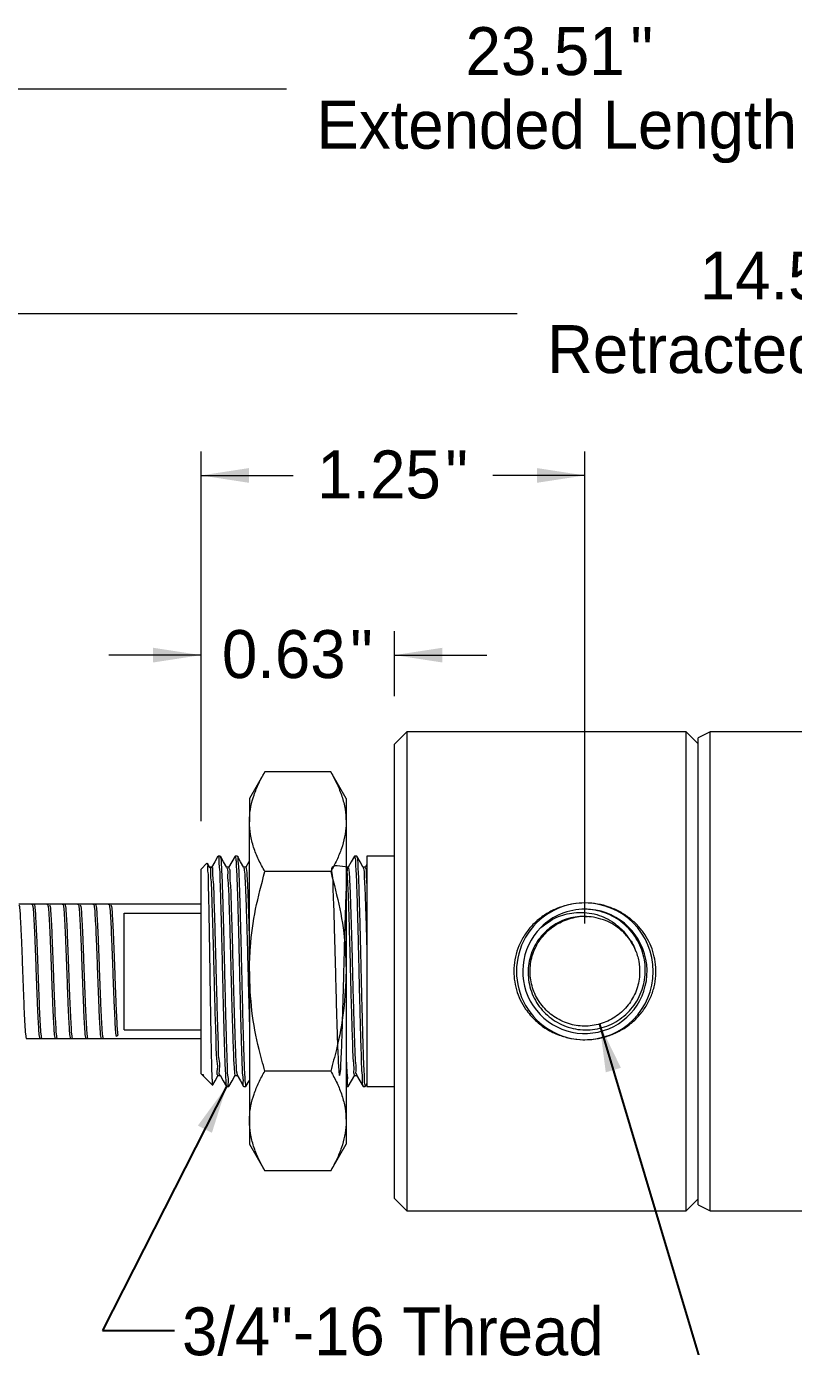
# Model space of a CAD drawing. Header units: inches. Extents: x 0.3 to 13.4, y 0.3 to 10.3.
# Drawn here: x 3.957 to 6.455, y 3.676 to 7.977 of the extents above; entities that cross this region are included whole.
import ezdxf

# ---------------------------------------------------------------- set-up
doc = ezdxf.new("R2010")
doc.units = ezdxf.units.IN
doc.header["$LTSCALE"] = 1.25
doc.header["$MEASUREMENT"] = 0
doc.linetypes.add('SLD-Solid', pattern=[0])
doc.styles.add('SLDTEXTSTYLE0', font='ARIAL.TTF', dxfattribs={"width": 0.948})
doc.styles.get("Standard").update_dxf_attribs({"font": 'ARIAL.TTF'})
doc.dimstyles.new('SLDDIMSTYLE0', dxfattribs={"dimtxt": 0.15625, "dimasz": 0.15625, "dimexe": 0, "dimexo": 0.0625, "dimgap": 0.039062, "dimtad": 0, "dimtih": 1, "dimtoh": 1, "dimdec": 3, "dimrnd": 1e-09, "dimzin": 12, "dimdsep": 46, "dimlunit": 5, "dimtxsty": 'SLDTEXTSTYLE0', "dimsah": 1, "dimcen": 0.09, "dimadec": 0, "dimazin": 0, "dimtfac": 1, "dimtdec": 3, "dimtofl": 0, "dimtmove": 0, "dimatfit": 3, "dimfxl": 0, "dimfrac": 2, "dimtolj": 1, "dimtzin": 12, "dimarcsym": 0})
doc.dimstyles.new('SLDDIMSTYLE1', dxfattribs={"dimtxt": 0.15625, "dimasz": 0.15625, "dimexe": 0, "dimexo": 0.0625, "dimgap": 0.039062, "dimtad": 0, "dimtih": 1, "dimtoh": 1, "dimdec": 3, "dimrnd": 1e-09, "dimzin": 12, "dimdsep": 46, "dimlunit": 5, "dimtxsty": 'SLDTEXTSTYLE0', "dimsah": 1, "dimcen": 0.09, "dimadec": 0, "dimazin": 0, "dimtfac": 1, "dimtdec": 3, "dimtofl": 0, "dimtmove": 0, "dimatfit": 3, "dimfxl": 0, "dimfrac": 2, "dimtolj": 1, "dimtzin": 12, "dimarcsym": 0})
doc.dimstyles.new('SLDDIMSTYLE3', dxfattribs={"dimtxt": 0, "dimasz": 0.15625, "dimexe": 0, "dimexo": 0.0625, "dimgap": 0, "dimtad": 0, "dimtih": 1, "dimtoh": 1, "dimdec": 0, "dimrnd": 1e-09, "dimzin": 0, "dimdsep": 46, "dimtxsty": 'Standard', "dimsah": 1, "dimcen": 0.09, "dimadec": 0, "dimazin": 0, "dimtfac": 0.15625, "dimtdec": 0, "dimtofl": 0, "dimtmove": 0, "dimatfit": 3, "dimfxl": 0, "dimfrac": 2, "dimtolj": 1, "dimtzin": 0, "dimarcsym": 0})

# ---------------------------------------------------------------- blocks, each defined once
blk = doc.blocks.new('*D6')
at = {"color": 7, "linetype": 'SLD-Solid', "lineweight": 0}
for p, q in [((3.5253, 5.2734), (3.5253, 7.1199)), ((9.3865, 5.4297), (9.3865, 7.1199)), ((3.5253, 7.0418), (5.5545, 7.0418)), ((9.3865, 7.0418), (7.3573, 7.0418))]:
    blk.add_line(p, q, dxfattribs=at)
for points in [[(3.5253, 7.0418), (3.6815, 7.0178), (3.6815, 7.0658)], [(9.3865, 7.0418), (9.2303, 7.0658), (9.2303, 7.0178)]]:
    blk.add_solid(points, dxfattribs=at)
at = {"color": 7, "linetype": 'SLD-Solid', "lineweight": 0, "attachment_point": 1, "style": 'SLDTEXTSTYLE0'}
for s, insert, char_height in [('14.51', (6.1494, 7.2432), 0.15625), ('"', (6.6864, 7.2432), 0.1562), ('Retracted Length', (5.6521, 7.0034), 0.15625)]:
    blk.add_mtext(s, dxfattribs=dict(at, insert=insert, char_height=char_height))
blk = doc.blocks.new('*D7')
at = {"color": 7, "linetype": 'SLD-Solid', "lineweight": 0}
for p, q in [((2.0003, 5.2734), (2.0003, 7.8509)), ((9.3865, 5.4297), (9.3865, 7.8509)), ((2.0003, 7.7728), (4.8037, 7.7728)), ((9.3865, 7.7728), (6.5832, 7.7728))]:
    blk.add_line(p, q, dxfattribs=at)
for points in [[(2.0003, 7.7728), (2.1565, 7.7488), (2.1565, 7.7968)], [(9.3865, 7.7728), (9.2303, 7.7968), (9.2303, 7.7488)]]:
    blk.add_solid(points, dxfattribs=at)
at = {"color": 7, "linetype": 'SLD-Solid', "lineweight": 0, "attachment_point": 1, "style": 'SLDTEXTSTYLE0'}
for s, insert, char_height in [('23.51', (5.3869, 7.9742), 0.15625), ('"', (5.9239, 7.9742), 0.1562), ('Extended Length', (4.9013, 7.7344), 0.15625)]:
    blk.add_mtext(s, dxfattribs=dict(at, insert=insert, char_height=char_height))
blk = doc.blocks.new('*D13')
at = {"color": 7, "linetype": 'SLD-Solid', "lineweight": 0}
for p, q in [((4.5253, 5.388), (4.5253, 6.0066)), ((5.1553, 5.7947), (5.1553, 6.0066)), ((4.5253, 5.9285), (4.2248, 5.9285)), ((5.1553, 5.9285), (5.4558, 5.9285))]:
    blk.add_line(p, q, dxfattribs=at)
for points in [[(4.5253, 5.9285), (4.369, 5.9525), (4.369, 5.9044)], [(5.1553, 5.9285), (5.3115, 5.9044), (5.3115, 5.9525)]]:
    blk.add_solid(points, dxfattribs=at)
at = {"color": 7, "linetype": 'SLD-Solid', "lineweight": 0, "attachment_point": 1, "style": 'SLDTEXTSTYLE0'}
for s, insert, char_height in [('0.63', (4.5934, 6.01), 0.15625), ('"', (5.0111, 6.01), 0.1562)]:
    blk.add_mtext(s, dxfattribs=dict(at, insert=insert, char_height=char_height))
blk = doc.blocks.new('*D15')
at = {"color": 7, "linetype": 'SLD-Solid', "lineweight": 0}
for p, q in [((4.5253, 5.4297), (4.5253, 6.5919)), ((5.7753, 5.0547), (5.7753, 6.5919)), ((4.5253, 6.5138), (4.8253, 6.5138)), ((5.7753, 6.5138), (5.4753, 6.5138))]:
    blk.add_line(p, q, dxfattribs=at)
for points in [[(4.5253, 6.5138), (4.6815, 6.4898), (4.6815, 6.5378)], [(5.7753, 6.5138), (5.619, 6.5378), (5.619, 6.4898)]]:
    blk.add_solid(points, dxfattribs=at)
at = {"color": 7, "linetype": 'SLD-Solid', "lineweight": 0, "attachment_point": 1, "style": 'SLDTEXTSTYLE0'}
for s, insert, char_height in [('1.25', (4.9034, 6.5953), 0.15625), ('"', (5.3211, 6.5953), 0.1562)]:
    blk.add_mtext(s, dxfattribs=dict(at, insert=insert, char_height=char_height))

msp = doc.modelspace()

# ---------------------------------------------------------------- linework, layer by layer
at = {"color": 7, "linetype": 'SLD-Solid', "lineweight": 15}
for p, q in [((5.19528, 5.6784), (5.15528, 5.6384)), ((6.10553, 5.6784), (5.19528, 5.6784)), ((5.19528, 5.6784), (5.19528, 4.1184)), ((6.14453, 5.6394), (6.10553, 5.6784)), ((6.10553, 4.1184), (6.10553, 5.6784)), ((6.18353, 5.6784), (6.14453, 5.6589)), ((6.93353, 5.6784), (6.18353, 5.6784)), ((6.18353, 4.1184), (6.18353, 5.6784)), ((5.15528, 4.1584), (5.15528, 5.6384)), ((6.14453, 4.1379), (6.14453, 5.6589)), ((4.73302, 5.54792), (4.68278, 5.4609)), ((4.94754, 5.54792), (4.73302, 5.54792)), ((4.99778, 5.4609), (4.94754, 5.54792)), ((4.68278, 5.4609), (4.68278, 5.38554)), ((4.99778, 5.4609), (4.99778, 5.38554)), ((4.68278, 4.8984), (4.68278, 5.38554)), ((4.99778, 5.38554), (4.99778, 4.8984)), ((4.54432, 5.25077), (4.52528, 5.23173)), ((4.55342, 5.237), (4.54565, 5.25044)), ((4.58778, 5.2734), (4.58083, 5.2734)), ((4.64333, 5.2734), (4.63639, 5.2734)), ((5.03223, 5.2734), (5.02528, 5.2734)), ((5.15528, 5.2734), (5.06528, 5.2734)), ((5.06528, 5.2734), (5.06528, 4.5234)), ((4.52528, 4.8984), (4.52528, 5.23173)), ((4.56, 5.23732), (4.55324, 5.23732)), ((4.61556, 5.23732), (4.60879, 5.23732)), ((4.67111, 5.23732), (4.66435, 5.23732)), ((4.94754, 5.22316), (4.73302, 5.22316)), ((5.00444, 5.23732), (4.99768, 5.23732)), ((5.06, 5.23732), (5.05324, 5.23732)), ((5.06483, 5.246), (5.05963, 5.237)), ((3.97513, 5.1169), (3.93167, 5.1169)), ((3.98153, 5.11715), (3.97528, 5.11715)), ((4.02513, 5.1169), (3.98167, 5.1169)), ((3.98214, 5.11649), (3.98199, 5.11674)), ((4.03153, 5.11715), (4.02528, 5.11715)), ((4.07513, 5.1169), (4.03167, 5.1169)), ((4.03214, 5.11649), (4.03199, 5.11674)), ((4.08153, 5.11715), (4.07528, 5.11715)), ((4.12513, 5.1169), (4.08167, 5.1169)), ((4.08214, 5.11649), (4.08199, 5.11674)), ((4.13153, 5.11715), (4.12528, 5.11715)), ((4.17513, 5.1169), (4.13167, 5.1169)), ((4.13214, 5.1165), (4.13199, 5.11675)), ((4.18153, 5.11715), (4.17528, 5.11715)), ((4.22513, 5.1169), (4.18167, 5.1169)), ((4.18214, 5.11649), (4.18199, 5.11674)), ((4.23153, 5.11715), (4.22528, 5.11715)), ((4.52528, 5.1169), (4.23167, 5.1169)), ((4.23214, 5.11649), (4.23199, 5.11674)), ((4.27528, 4.7084), (4.27528, 5.0884)), ((4.27528, 5.0884), (4.52528, 5.0884)), ((4.52528, 4.56507), (4.52528, 4.8984)), ((4.68278, 4.8984), (4.68278, 4.41126)), ((4.99778, 4.8984), (4.99778, 4.41126)), ((4.27528, 4.7084), (4.52528, 4.7084)), ((5.75497, 4.72137), (5.75224, 4.72145)), ((3.95667, 4.6799), (4.00013, 4.6799)), ((3.99972, 4.68022), (3.99987, 4.67997)), ((4.00028, 4.67965), (4.00653, 4.67965)), ((4.00667, 4.6799), (4.05013, 4.6799)), ((4.04961, 4.68042), (4.04975, 4.68017)), ((4.05028, 4.67965), (4.05653, 4.67965)), ((4.05667, 4.6799), (4.10013, 4.6799)), ((4.09972, 4.68022), (4.09987, 4.67997)), ((4.10028, 4.67965), (4.10653, 4.67965)), ((4.10667, 4.6799), (4.15013, 4.6799)), ((4.1496, 4.68043), (4.14975, 4.68018)), ((4.15028, 4.67965), (4.15653, 4.67965)), ((4.15667, 4.6799), (4.20013, 4.6799)), ((4.19972, 4.68022), (4.19987, 4.67997)), ((4.20028, 4.67965), (4.20653, 4.67965)), ((4.20667, 4.6799), (4.52528, 4.6799)), ((4.52528, 4.56507), (4.53039, 4.55996)), ((4.53086, 4.56371), (4.53086, 4.56043)), ((4.53086, 4.56371), (4.53184, 4.56174)), ((4.53185, 4.55981), (4.53315, 4.55756)), ((4.58083, 4.55948), (4.58759, 4.55948)), ((4.63639, 4.55948), (4.64315, 4.55948)), ((4.94754, 4.57364), (4.73302, 4.57364)), ((5.02528, 4.55948), (5.03204, 4.55948)), ((4.53366, 4.55669), (4.56226, 4.52808)), ((4.60861, 4.5234), (4.61556, 4.5234)), ((4.66417, 4.5234), (4.67111, 4.5234)), ((4.99778, 4.5234), (5.00444, 4.5234)), ((5.05305, 4.5234), (5.05999, 4.5234)), ((5.06033, 4.52369), (5.06567, 4.53293)), ((5.06528, 4.5234), (5.15528, 4.5234)), ((4.68278, 4.41126), (4.68278, 4.3359)), ((4.99778, 4.41126), (4.99778, 4.3359)), ((4.68278, 4.3359), (4.73302, 4.24888)), ((4.94754, 4.24888), (4.99778, 4.3359)), ((4.94754, 4.24888), (4.73302, 4.24888)), ((5.15528, 4.1584), (5.19528, 4.1184)), ((6.10553, 4.1184), (6.14453, 4.1574)), ((6.14453, 4.1379), (6.18353, 4.1184)), ((5.19528, 4.1184), (6.10553, 4.1184)), ((6.18353, 4.1184), (6.93353, 4.1184))]:
    msp.add_line(p, q, dxfattribs=at)
at = {"color": 7, "linetype": 'SLD-Solid', "lineweight": 15, "flags": 128}
for points in [[(4.58049, 5.27308), (4.57005, 5.25503), (4.55962, 5.23697)], [(4.60898, 5.237), (4.59854, 5.25505), (4.58811, 5.27311)], [(4.63604, 5.27309), (4.62561, 5.25503), (4.61517, 5.23697)], [(4.66455, 5.23698), (4.65411, 5.25503), (4.64368, 5.27309)], [(4.68278, 5.25782), (4.68118, 5.25505), (4.67093, 5.23732)], [(5.02494, 5.27309), (5.0145, 5.25504), (5.00426, 5.23732)], [(5.05342, 5.237), (5.04299, 5.25506), (5.03255, 5.27312)], [(4.24841, 4.68585), (4.2501, 4.68728), (4.25198, 4.68885), (4.25402, 4.69056)], [(4.56328, 4.52879), (4.57078, 4.54177), (4.58121, 4.55983)], [(4.58741, 4.55981), (4.59784, 4.54175), (4.60828, 4.52369)], [(4.61589, 4.52369), (4.62632, 4.54175), (4.63676, 4.5598)], [(4.64297, 4.5598), (4.6534, 4.54174), (4.66384, 4.52368)], [(5.00479, 4.52371), (5.01522, 4.54177), (5.02566, 4.55982)], [(5.03186, 4.5598), (5.04229, 4.54174), (5.05273, 4.52368)], [(4.67144, 4.52369), (4.68188, 4.54175), (4.68278, 4.54331)]]:
    msp.add_lwpolyline(points, dxfattribs=at)
at = {"color": 7, "linetype": 'SLD-Solid', "lineweight": 15}
for radius, start, end in [(0.22275, 89.99999, 270.00001), (0.22275, 270, 90), (0.2025, 135, 90), (0.2025, 90, 135)]:
    msp.add_arc((5.77528, 4.8984), radius, start, end, dxfattribs=at)
for points, knots in [([(4.68278, 5.38554), (4.68283, 5.38939), (4.68308, 5.40597), (4.68696, 5.43545), (4.69744, 5.47348), (4.71288, 5.51127), (4.72623, 5.53557), (4.73302, 5.54792)], [0, 0, 0, 0, 0.06721081, 0.28941334, 0.51628499, 0.75424895, 1, 1, 1, 1]), ([(4.94754, 5.54792), (4.95469, 5.53489), (4.96875, 5.50926), (4.98472, 5.46883), (4.99563, 5.42756), (4.99707, 5.39945), (4.99778, 5.38554)], [0, 0, 0, 0, 0.2592785, 0.5098849, 0.7573534, 1, 1, 1, 1]), ([(4.73302, 5.22316), (4.72587, 5.23619), (4.7118, 5.26182), (4.69583, 5.30225), (4.68493, 5.34352), (4.68349, 5.37162), (4.68278, 5.38554)], [0, 0, 0, 0, 0.25927873, 0.50988511, 0.75735361, 1, 1, 1, 1]), ([(4.99778, 5.38554), (4.99772, 5.38169), (4.99748, 5.36511), (4.9936, 5.33563), (4.98311, 5.2976), (4.96768, 5.25981), (4.95432, 5.23551), (4.94754, 5.22316)], [0, 0, 0, 0, 0.0672106, 0.2894131, 0.5162848, 0.7542488, 1, 1, 1, 1]), ([(4.54516, 5.25015), (4.54527, 5.25015), (4.54869, 5.25013), (4.54412, 5.23417), (4.54882, 5.21923), (4.54792, 5.18853), (4.54952, 5.15267), (4.55015, 5.1081), (4.55118, 5.05815), (4.55211, 5.00276), (4.55305, 4.94462), (4.55394, 4.88445), (4.55485, 4.82491), (4.5558, 4.76661), (4.55674, 4.71208), (4.55769, 4.66235), (4.55852, 4.61865), (4.5595, 4.58452), (4.56022, 4.55357), (4.56141, 4.54397), (4.56169, 4.52554), (4.5625, 4.52824), (4.56254, 4.52837)], [0, 0, 0, 0, 0.00043961, 0.01397339, 0.04131201, 0.08061976, 0.13283928, 0.19353818, 0.26438117, 0.34049342, 0.42321895, 0.50566229, 0.59013471, 0.67023919, 0.74761588, 0.81613781, 0.87738537, 0.92647492, 0.96462655, 0.98885467, 0.99946799, 1, 1, 1, 1]), ([(4.58083, 5.27194), (4.58105, 5.27209), (4.5846, 5.27439), (4.5814, 5.25183), (4.58616, 5.23649), (4.58614, 5.19861), (4.58821, 5.15627), (4.58954, 5.10342), (4.59123, 5.04408), (4.59284, 4.97969), (4.5944, 4.9132), (4.5959, 4.8463), (4.59751, 4.78077), (4.59915, 4.71876), (4.60069, 4.66306), (4.60231, 4.61537), (4.60341, 4.57675), (4.60594, 4.54879), (4.60561, 4.53222), (4.60792, 4.52601), (4.60827, 4.52506)], [0, 0, 0, 0, 0.0010049, 0.0161909, 0.047717, 0.0942482, 0.1529959, 0.223279, 0.304033, 0.3914795, 0.4811658, 0.5705636, 0.6595626, 0.7437949, 0.8191, 0.882763, 0.9350974, 0.9735146, 0.9959724, 1, 1, 1, 1]), ([(4.58812, 5.27171), (4.58846, 5.27084), (4.59081, 5.2648), (4.59037, 5.24841), (4.59298, 5.22068), (4.59404, 5.18223), (4.59567, 5.1347), (4.59721, 5.07914), (4.59885, 5.01722), (4.60046, 4.95173), (4.60196, 4.88484), (4.60352, 4.81833), (4.60513, 4.75387), (4.60683, 4.69441), (4.60813, 4.64145), (4.61027, 4.59885), (4.61008, 4.56101), (4.6152, 4.54501), (4.61149, 4.52285), (4.61533, 4.52476), (4.61556, 4.52487)], [0, 0, 0, 0, 0.00373507, 0.02589291, 0.0640361, 0.11614968, 0.17961366, 0.25473403, 0.33885225, 0.42782047, 0.51724558, 0.60694704, 0.69449229, 0.77542215, 0.8459392, 0.90489904, 0.95169343, 0.98351997, 0.99901215, 1, 1, 1, 1]), ([(4.63639, 5.27263), (4.63686, 5.27145), (4.63937, 5.26512), (4.63903, 5.24842), (4.64157, 5.22067), (4.64266, 5.18223), (4.64428, 5.1347), (4.64582, 5.07914), (4.64746, 5.01722), (4.64907, 4.95173), (4.65057, 4.88484), (4.65213, 4.81833), (4.65374, 4.75387), (4.65544, 4.69442), (4.65674, 4.64144), (4.6589, 4.59888), (4.65865, 4.56093), (4.6639, 4.54517), (4.66004, 4.5229), (4.66372, 4.52467), (4.66384, 4.52472)], [0, 0, 0, 0, 0.0050403, 0.0271799, 0.0652918, 0.1173626, 0.1807744, 0.2558331, 0.3398823, 0.4287774, 0.5181291, 0.6077569, 0.6952303, 0.7760937, 0.8465529, 0.9054643, 0.9522203, 0.9840207, 0.9995001, 1, 1, 1, 1]), ([(4.64368, 5.27285), (4.6437, 5.27289), (4.64526, 5.27574), (4.64518, 5.2533), (4.64767, 5.24155), (4.6487, 5.20414), (4.65039, 5.16369), (4.65182, 5.1119), (4.65347, 5.05362), (4.65509, 4.98975), (4.65667, 4.92348), (4.65816, 4.85651), (4.65976, 4.79069), (4.66139, 4.72786), (4.66298, 4.67132), (4.66453, 4.62155), (4.66582, 4.5836), (4.6679, 4.54878), (4.66832, 4.53925), (4.67054, 4.52132), (4.6711, 4.52347), (4.67111, 4.52351)], [0, 0, 0, 0, 0.0001746, 0.0128208, 0.0418136, 0.0860861, 0.1430285, 0.2112845, 0.290459, 0.3769486, 0.4663692, 0.5554866, 0.644599, 0.7296433, 0.8063668, 0.871641, 0.9257106, 0.9663343, 0.9912486, 0.9998543, 1, 1, 1, 1]), ([(5.00444, 5.23693), (4.97898, 5.24182), (4.94367, 5.24861), (4.95473, 5.20529), (4.95382, 5.17102), (4.95681, 5.11999), (4.95833, 5.0586), (4.96049, 4.98838), (4.9624, 4.91397), (4.96427, 4.83871), (4.96627, 4.76656), (4.96832, 4.70038), (4.97004, 4.64677), (4.97213, 4.60035), (4.97346, 4.58116), (4.97582, 4.555), (4.98048, 4.57439), (4.98007, 4.5935), (4.98315, 4.63473), (4.98444, 4.68602), (4.9866, 4.74976), (4.98857, 4.82076), (4.99049, 4.89561), (4.99239, 4.97061), (4.99437, 5.04198), (4.9965, 5.10649), (4.99793, 5.15848), (5.00068, 5.20134), (5.00082, 5.22047), (5.00476, 5.24189), (5.00785, 5.21781), (5.00864, 5.19865), (5.01102, 5.15376), (5.01262, 5.10086), (5.0147, 5.03539), (5.01669, 4.96357), (5.01851, 4.8912), (5.02028, 4.82175), (5.02214, 4.75783), (5.02375, 4.69965), (5.02592, 4.65016), (5.02615, 4.60973), (5.03104, 4.58316), (5.02767, 4.56559), (5.03161, 4.56166), (5.03185, 4.56142)], [0, 0, 0, 0, 0.0260634, 0.0361549, 0.0540985, 0.0783419, 0.1084233, 0.1429688, 0.1793086, 0.215624, 0.251257, 0.2834659, 0.3100919, 0.3308572, 0.3443137, 0.3495269, 0.3527694, 0.3642558, 0.3833958, 0.4086107, 0.4396088, 0.4746584, 0.511018, 0.5473631, 0.5826078, 0.6139876, 0.6396291, 0.6592752, 0.6713652, 0.6751986, 0.6798058, 0.6926687, 0.7129524, 0.7391471, 0.7710019, 0.8064754, 0.8428023, 0.8751463, 0.906491, 0.9348805, 0.9588003, 0.9781749, 0.9920472, 0.9995134, 1, 1, 1, 1]), ([(5.02528, 5.27248), (5.02572, 5.27148), (5.02835, 5.26554), (5.02775, 5.24919), (5.03045, 5.22192), (5.03147, 5.18381), (5.03312, 5.13662), (5.03464, 5.08132), (5.03629, 5.01959), (5.0379, 4.95419), (5.03946, 4.88485), (5.04111, 4.81358), (5.04298, 4.74286), (5.04458, 4.6785), (5.04678, 4.6237), (5.04692, 4.57907), (5.05201, 4.54946), (5.04834, 4.53034), (5.05246, 4.52578), (5.05272, 4.5255)], [0, 0, 0, 0, 0.00437545, 0.02594192, 0.06355021, 0.11524036, 0.17833391, 0.25311278, 0.33703362, 0.42597292, 0.51549218, 0.61519178, 0.71180996, 0.79931784, 0.87304671, 0.93276163, 0.97550927, 0.99849625, 1, 1, 1, 1]), ([(5.03256, 5.27136), (5.03293, 5.27042), (5.03573, 5.26328), (5.03491, 5.24361), (5.03799, 5.21036), (5.03904, 5.16419), (5.04093, 5.10737), (5.04265, 5.04167), (5.04448, 4.97019), (5.04616, 4.89618), (5.04785, 4.82225), (5.04968, 4.75101), (5.05139, 4.68576), (5.05332, 4.62957), (5.05421, 4.58402), (5.05765, 4.55172), (5.0563, 4.53235), (5.05954, 4.52571), (5.05999, 4.52478)], [0, 0, 0, 0, 0.0040482, 0.0306813, 0.0767625, 0.1390991, 0.2154871, 0.3050857, 0.4027769, 0.5024422, 0.6021599, 0.6995356, 0.7884728, 0.8639817, 0.9254728, 0.9704605, 0.9958823, 1, 1, 1, 1]), ([(4.55342, 5.23596), (4.55352, 5.23609), (4.55643, 5.24038), (4.5547, 5.20757), (4.55901, 5.19002), (4.55966, 5.13849), (4.56197, 5.08314), (4.56384, 5.01489), (4.56589, 4.9419), (4.56769, 4.86644), (4.56978, 4.7928), (4.57145, 4.72372), (4.5744, 4.66564), (4.57344, 4.61469), (4.58138, 4.5896), (4.5743, 4.56096), (4.58051, 4.56157), (4.58083, 4.5616)], [0, 0, 0, 0, 0.0007058, 0.0222901, 0.0689853, 0.1370678, 0.2229889, 0.3251254, 0.4359951, 0.5477453, 0.6591833, 0.763203, 0.8519562, 0.9227832, 0.9730938, 0.9986118, 1, 1, 1, 1]), ([(4.56, 5.23542), (4.56022, 5.23576), (4.5633, 5.24043), (4.56173, 5.20796), (4.56591, 5.18982), (4.56662, 5.13857), (4.56891, 5.08311), (4.57079, 5.0149), (4.57284, 4.9419), (4.57464, 4.86644), (4.57673, 4.7928), (4.57839, 4.72371), (4.58136, 4.66566), (4.58034, 4.61463), (4.58842, 4.58972), (4.58119, 4.56102), (4.58721, 4.56156), (4.5874, 4.56157)], [0, 0, 0, 0, 0.0016668, 0.0232422, 0.0699179, 0.1379721, 0.2238575, 0.3259515, 0.4367752, 0.548479, 0.6598706, 0.763847, 0.8525633, 0.9233609, 0.9736507, 0.999158, 1, 1, 1, 1]), ([(4.60899, 5.23488), (4.60931, 5.2344), (4.61341, 5.22819), (4.61046, 5.20681), (4.61528, 5.17213), (4.61579, 5.12188), (4.61822, 5.06067), (4.62008, 4.9907), (4.62208, 4.91637), (4.62393, 4.84105), (4.62594, 4.76885), (4.62796, 4.7021), (4.62976, 4.64896), (4.63166, 4.59995), (4.63337, 4.58457), (4.63499, 4.55601), (4.63629, 4.56025), (4.63639, 4.56057)], [0, 0, 0, 0, 0.0025657, 0.0328164, 0.0873377, 0.1613987, 0.2534394, 0.3594511, 0.471265, 0.5830302, 0.6929039, 0.7924988, 0.8750263, 0.9395686, 0.9817683, 0.9986207, 1, 1, 1, 1]), ([(4.61556, 5.23547), (4.61601, 5.23479), (4.6203, 5.22841), (4.61748, 5.20683), (4.62219, 5.17212), (4.62275, 5.12188), (4.62516, 5.06067), (4.62703, 4.9907), (4.62902, 4.91636), (4.63087, 4.84112), (4.63287, 4.76864), (4.63495, 4.70277), (4.63659, 4.6471), (4.6389, 4.60449), (4.63979, 4.57666), (4.64228, 4.5637), (4.64297, 4.56011)], [0, 0, 0, 0, 0.003596, 0.0338766, 0.0884522, 0.1625867, 0.2547188, 0.3608358, 0.4727607, 0.5846369, 0.6946197, 0.7943136, 0.8769231, 0.9415295, 0.983771, 1, 1, 1, 1]), ([(4.66455, 5.2357), (4.66513, 5.2333), (4.66774, 5.22236), (4.66817, 5.19702), (4.67074, 5.15641), (4.67226, 5.10235), (4.67436, 5.03772), (4.67635, 4.96589), (4.67823, 4.89082), (4.68017, 4.81612), (4.68169, 4.76164), (4.68262, 4.73242), (4.68278, 4.72741)], [0, 0, 0, 0, 0.0145708, 0.0662088, 0.1484339, 0.2549777, 0.3848243, 0.5298326, 0.6786606, 0.827608, 0.9704433, 1, 1, 1, 1]), ([(4.67111, 5.23719), (4.67112, 5.23723), (4.67182, 5.24026), (4.67464, 5.21488), (4.67513, 5.20189), (4.67768, 5.15437), (4.6792, 5.10311), (4.68114, 5.04308), (4.68226, 5.00212), (4.68278, 4.98312)], [0, 0, 0, 0, 0.0005128, 0.0360837, 0.139212, 0.3034274, 0.5162106, 0.7755329, 1, 1, 1, 1]), ([(4.68278, 4.8984), (4.68343, 4.92473), (4.68513, 4.9926), (4.7009, 5.10175), (4.72227, 5.18254), (4.73302, 5.22316)], [0, 0, 0, 0, 0.2396225, 0.617714, 1, 1, 1, 1]), ([(4.94754, 5.22316), (4.95818, 5.18295), (4.97957, 5.10217), (4.99542, 4.99302), (4.99712, 4.92473), (4.99778, 4.8984)], [0, 0, 0, 0, 0.3784253, 0.7603771, 1, 1, 1, 1]), ([(4.99788, 5.23592), (4.99848, 5.23325), (5.00106, 5.22186), (5.00161, 5.19596), (5.00411, 5.15488), (5.00566, 5.10045), (5.00776, 5.03552), (5.00974, 4.96354), (5.01156, 4.89121), (5.01334, 4.82175), (5.01519, 4.75783), (5.01681, 4.69965), (5.01896, 4.65015), (5.01925, 4.60975), (5.02401, 4.58312), (5.02078, 4.56543), (5.02491, 4.5614), (5.02528, 4.56103)], [0, 0, 0, 0, 0.0121189, 0.0517721, 0.1143019, 0.195054, 0.2932549, 0.4026111, 0.5145982, 0.6143071, 0.7109353, 0.7984534, 0.8721924, 0.9319197, 0.9746846, 0.9977009, 1, 1, 1, 1]), ([(5.05343, 5.23539), (5.05379, 5.23456), (5.05654, 5.22822), (5.05576, 5.21036), (5.05882, 5.18037), (5.05988, 5.1386), (5.06176, 5.08727), (5.06349, 5.02788), (5.06468, 4.98554), (5.06527, 4.96337), (5.06528, 4.96319)], [0, 0, 0, 0, 0.0098372, 0.0758952, 0.1901189, 0.3446106, 0.5339159, 0.7559558, 0.9980473, 1, 1, 1, 1]), ([(5.06, 5.2363), (5.06049, 5.23517), (5.0636, 5.22808), (5.06285, 5.20838), (5.06433, 5.1907), (5.06528, 5.17945)], [0, 0, 0, 0, 0.0640092, 0.4044214, 1, 1, 1, 1]), ([(3.9748, 5.11544), (3.97496, 5.11613), (3.97579, 5.11975), (3.97897, 5.09971), (3.9794, 5.08668), (3.98199, 5.04831), (3.98364, 5.00575), (3.98584, 4.95358), (3.98778, 4.89844), (3.98972, 4.84306), (3.99191, 4.79153), (3.99359, 4.74714), (3.99612, 4.71336), (3.99665, 4.69164), (3.99954, 4.6821), (4.00028, 4.67965)], [0, 0, 0, 0, 0.00402341, 0.02138708, 0.07181573, 0.15050973, 0.25283197, 0.37410121, 0.50201169, 0.62992217, 0.7511914, 0.85351364, 0.93220764, 0.98263632, 1, 1, 1, 1]), ([(4.02476, 5.1153), (4.02493, 5.11605), (4.02578, 5.11977), (4.02897, 5.09979), (4.0294, 5.08662), (4.03199, 5.04833), (4.03364, 5.00575), (4.03584, 4.95358), (4.03778, 4.89844), (4.03972, 4.84306), (4.04191, 4.79153), (4.04359, 4.74714), (4.04612, 4.71336), (4.04665, 4.69164), (4.04954, 4.6821), (4.05028, 4.67965)], [0, 0, 0, 0, 0.00434928, 0.02170728, 0.07211943, 0.15078768, 0.25307645, 0.374306, 0.50217463, 0.63004327, 0.75127282, 0.8535616, 0.93222985, 0.982642, 1, 1, 1, 1]), ([(4.0748, 5.11542), (4.07496, 5.11611), (4.07579, 5.11976), (4.07897, 5.09972), (4.0794, 5.08667), (4.08199, 5.04831), (4.08364, 5.00575), (4.08584, 4.95358), (4.08778, 4.89844), (4.08972, 4.84306), (4.09191, 4.79153), (4.09359, 4.74714), (4.09612, 4.71336), (4.09665, 4.69164), (4.09954, 4.6821), (4.10028, 4.67965)], [0, 0, 0, 0, 0.004073, 0.0214358, 0.0718619, 0.150552, 0.2528692, 0.3741324, 0.5020365, 0.6299406, 0.7512038, 0.853521, 0.932211, 0.9826372, 1, 1, 1, 1]), ([(4.12478, 5.11535), (4.12494, 5.11608), (4.12578, 5.11976), (4.12897, 5.09976), (4.1294, 5.08664), (4.13199, 5.04832), (4.13364, 5.00575), (4.13584, 4.95358), (4.13778, 4.89844), (4.13972, 4.84306), (4.14191, 4.79153), (4.14359, 4.74714), (4.14612, 4.71336), (4.14665, 4.69164), (4.14954, 4.6821), (4.15028, 4.67965)], [0, 0, 0, 0, 0.0042323, 0.0215923, 0.0720104, 0.1506879, 0.2529887, 0.3742325, 0.5021161, 0.6299998, 0.7512436, 0.8535444, 0.9322219, 0.98264, 1, 1, 1, 1]), ([(4.17479, 5.1154), (4.17495, 5.1161), (4.17579, 5.11976), (4.17897, 5.09973), (4.1794, 5.08666), (4.18199, 5.04831), (4.18364, 5.00575), (4.18584, 4.95358), (4.18778, 4.89844), (4.18972, 4.84306), (4.19191, 4.79153), (4.19359, 4.74714), (4.19612, 4.71336), (4.19665, 4.69164), (4.19954, 4.6821), (4.20028, 4.67965)], [0, 0, 0, 0, 0.00411332, 0.02147543, 0.07189953, 0.15058642, 0.25289943, 0.37415772, 0.50205665, 0.62995559, 0.75121389, 0.85352689, 0.93221379, 0.98263789, 1, 1, 1, 1]), ([(4.22479, 5.11541), (4.22495, 5.11611), (4.22579, 5.11976), (4.22897, 5.09973), (4.2294, 5.08666), (4.23199, 5.04831), (4.23364, 5.00575), (4.23584, 4.95358), (4.23777, 4.89844), (4.23975, 4.84307), (4.24181, 4.79152), (4.24388, 4.7468), (4.24549, 4.71245), (4.2476, 4.69321), (4.24841, 4.68585)], [0, 0, 0, 0, 0.0041686, 0.0217896, 0.0729656, 0.1528258, 0.2566645, 0.3797309, 0.509537, 0.6393431, 0.7624096, 0.8662482, 0.9488224, 1, 1, 1, 1]), ([(5.77528, 5.12115), (5.76274, 5.12059), (5.73726, 5.11944), (5.69984, 5.10999), (5.66392, 5.09494), (5.63102, 5.07393), (5.60192, 5.04769), (5.57783, 5.01668), (5.55964, 4.98237), (5.54805, 4.9458), (5.54302, 4.90903), (5.54443, 4.87271), (5.55147, 4.83802), (5.56408, 4.80518), (5.58388, 4.77084), (5.61231, 4.73792), (5.64987, 4.70948), (5.68938, 4.69014), (5.72963, 4.67898), (5.75798, 4.67579), (5.77321, 4.67567), (5.77528, 4.67565)], [0, 0, 0, 0, 0.0527241, 0.1071543, 0.1614157, 0.2161019, 0.2707034, 0.3255705, 0.3805652, 0.4333441, 0.4862419, 0.5359948, 0.5856843, 0.6346198, 0.6834213, 0.751934, 0.816153, 0.8805604, 0.9358668, 0.9913011, 1, 1, 1, 1]), ([(5.77528, 4.67565), (5.78728, 4.67618), (5.81127, 4.67724), (5.84737, 4.68575), (5.88256, 4.69985), (5.91594, 4.72012), (5.94547, 4.74586), (5.97023, 4.77624), (5.98912, 4.81043), (6.00154, 4.84657), (6.00722, 4.88364), (6.00668, 4.91986), (6.00011, 4.95486), (5.98825, 4.98798), (5.9711, 5.0188), (5.94886, 5.04722), (5.92178, 5.07209), (5.89, 5.0931), (5.85457, 5.1087), (5.81584, 5.11916), (5.78901, 5.12048), (5.77528, 5.12115)], [0, 0, 0, 0, 0.05048318, 0.10087825, 0.15527044, 0.20949748, 0.26443255, 0.31938245, 0.37362743, 0.4280351, 0.47937164, 0.53074759, 0.57975104, 0.62863698, 0.67816939, 0.72759886, 0.77990326, 0.83227826, 0.8871905, 0.94227837, 1, 1, 1, 1]), ([(3.93201, 5.1154), (3.93257, 5.11353), (3.93524, 5.10456), (3.93564, 5.08343), (3.93824, 5.04967), (3.93989, 5.00526), (3.94209, 4.95374), (3.94403, 4.89836), (3.94597, 4.84322), (3.94816, 4.79105), (3.94982, 4.74849), (3.9524, 4.71014), (3.95283, 4.69707), (3.95601, 4.67704), (3.95685, 4.68069), (3.95701, 4.68139)], [0, 0, 0, 0, 0.0132912, 0.0639254, 0.1429401, 0.2456793, 0.3674428, 0.4958745, 0.6243063, 0.7460697, 0.848809, 0.9278237, 0.9784578, 0.9958923, 1, 1, 1, 1]), ([(3.98153, 5.11715), (3.98227, 5.11471), (3.98516, 5.10516), (3.98569, 5.08344), (3.98822, 5.04966), (3.9899, 5.00527), (3.99208, 4.95374), (3.99403, 4.89836), (3.99597, 4.84322), (3.99816, 4.79105), (3.99982, 4.74849), (4.0024, 4.71014), (4.00283, 4.69707), (4.00602, 4.67704), (4.00685, 4.6807), (4.00701, 4.68139)], [0, 0, 0, 0, 0.0173622, 0.0677865, 0.1464738, 0.2487874, 0.3700463, 0.4979458, 0.6258454, 0.7471043, 0.8494178, 0.9281051, 0.9785295, 0.9958917, 1, 1, 1, 1]), ([(4.03201, 5.11541), (4.03257, 5.11354), (4.03524, 5.10456), (4.03564, 5.08343), (4.03824, 5.04967), (4.03989, 5.00526), (4.04209, 4.95374), (4.04403, 4.89836), (4.04597, 4.84322), (4.04816, 4.79105), (4.04982, 4.74849), (4.0524, 4.71014), (4.05283, 4.69707), (4.05602, 4.67704), (4.05685, 4.6807), (4.05701, 4.68139)], [0, 0, 0, 0, 0.0133052, 0.0639376, 0.1429496, 0.2456854, 0.3674447, 0.4958721, 0.6242995, 0.7460588, 0.8487945, 0.9278065, 0.978439, 0.9958728, 1, 1, 1, 1]), ([(4.08153, 5.11715), (4.08227, 5.11471), (4.08516, 5.10516), (4.08569, 5.08344), (4.08822, 5.04966), (4.0899, 5.00527), (4.09209, 4.95374), (4.09403, 4.89836), (4.09597, 4.84322), (4.09816, 4.79105), (4.09982, 4.74849), (4.1024, 4.71014), (4.10283, 4.69707), (4.10602, 4.67704), (4.10685, 4.6807), (4.10701, 4.6814)], [0, 0, 0, 0, 0.0173619, 0.0677854, 0.1464713, 0.2487831, 0.3700399, 0.4979373, 0.6258346, 0.7470914, 0.8494032, 0.9280891, 0.9785126, 0.9958745, 1, 1, 1, 1]), ([(4.13201, 5.11541), (4.13257, 5.11354), (4.13524, 5.10457), (4.13565, 5.08343), (4.13824, 5.04967), (4.13989, 5.00526), (4.14209, 4.95374), (4.14403, 4.89836), (4.14597, 4.84322), (4.14816, 4.79105), (4.14982, 4.74849), (4.1524, 4.71014), (4.15283, 4.69707), (4.15601, 4.67704), (4.15685, 4.68069), (4.15701, 4.68139)], [0, 0, 0, 0, 0.0133273, 0.0639591, 0.1429703, 0.2457049, 0.3674628, 0.4958888, 0.6243148, 0.7460727, 0.8488073, 0.9278184, 0.9784503, 0.995884, 1, 1, 1, 1]), ([(4.18153, 5.11715), (4.18227, 5.11471), (4.18516, 5.10516), (4.18569, 5.08344), (4.18822, 5.04966), (4.1899, 5.00527), (4.19209, 4.95374), (4.19403, 4.89836), (4.19597, 4.84322), (4.19816, 4.79105), (4.19982, 4.74849), (4.2024, 4.71014), (4.20283, 4.69707), (4.20602, 4.67704), (4.20685, 4.6807), (4.20701, 4.6814)], [0, 0, 0, 0, 0.0173621, 0.0677863, 0.1464734, 0.2487866, 0.3700451, 0.4979443, 0.6258434, 0.7471019, 0.8494151, 0.9281022, 0.9785263, 0.9958885, 1, 1, 1, 1]), ([(4.23201, 5.11541), (4.23257, 5.11354), (4.23524, 5.10456), (4.23564, 5.08343), (4.23824, 5.04967), (4.23989, 5.00527), (4.24209, 4.95373), (4.24402, 4.8984), (4.246, 4.84308), (4.24807, 4.79151), (4.25003, 4.74825), (4.25166, 4.7155), (4.25333, 4.69781), (4.25402, 4.69056)], [0, 0, 0, 0, 0.0137146, 0.0658969, 0.1473274, 0.253208, 0.3786943, 0.5110529, 0.6434115, 0.7688978, 0.8747783, 0.9487015, 1, 1, 1, 1]), ([(5.80335, 5.07462), (5.79344, 5.07591), (5.7736, 5.07848), (5.74356, 5.07604), (5.71438, 5.06896), (5.68658, 5.05709), (5.66106, 5.04059), (5.63847, 5.01999), (5.61967, 4.99585), (5.60496, 4.96883), (5.59502, 4.93957), (5.59, 4.90893), (5.59029, 4.87789), (5.59563, 4.84718), (5.60615, 4.81769), (5.62144, 4.79016), (5.64124, 4.76565), (5.66485, 4.74463), (5.69175, 4.72786), (5.72117, 4.71564), (5.75234, 4.7086), (5.78435, 4.70678), (5.81621, 4.71041), (5.84723, 4.7192), (5.87644, 4.73321), (5.90305, 4.75192), (5.92608, 4.7749), (5.94515, 4.80141), (5.9595, 4.83089), (5.96888, 4.8625), (5.97271, 4.89527), (5.97112, 4.92833), (5.96395, 4.96072), (5.95154, 4.99166), (5.93396, 5.02011), (5.91188, 5.04536), (5.88583, 5.06651), (5.85655, 5.08324), (5.82471, 5.09474), (5.79715, 5.1), (5.78057, 5.10068), (5.77528, 5.1009)], [0, 0, 0, 0, 0.02442131, 0.0488454, 0.07325798, 0.0976705, 0.1224802, 0.1472918, 0.17215951, 0.19702693, 0.22224148, 0.24745637, 0.27266021, 0.29786538, 0.32341071, 0.34895617, 0.37456911, 0.40018487, 0.42598745, 0.45178994, 0.47781034, 0.50383245, 0.52989655, 0.5559604, 0.58238537, 0.60881065, 0.63522548, 0.66164191, 0.68838327, 0.71512473, 0.74194852, 0.76877513, 0.79577437, 0.82277352, 0.85000465, 0.87723717, 0.90449869, 0.93175996, 0.95939534, 0.98703099, 1, 1, 1, 1]), ([(5.91974, 5.00315), (5.92677, 4.99202), (5.94084, 4.96975), (5.95194, 4.93175), (5.95543, 4.88818), (5.94674, 4.84019), (5.92241, 4.79291), (5.88531, 4.75463), (5.83876, 4.72881), (5.78667, 4.71772), (5.73356, 4.72222), (5.68419, 4.74192), (5.6426, 4.77523), (5.61246, 4.81916), (5.59649, 4.86992), (5.59594, 4.92321), (5.61087, 4.97432), (5.6401, 5.01874), (5.68106, 5.05329), (5.7298, 5.07255), (5.76608, 5.07993), (5.78353, 5.07653), (5.78395, 5.07645)], [0, 0, 0, 0, 0.0410494, 0.082161, 0.1223902, 0.1771393, 0.2324227, 0.2864851, 0.3416843, 0.3966018, 0.4508214, 0.5061962, 0.5605298, 0.6153094, 0.6705804, 0.7246396, 0.7798551, 0.8347456, 0.8889863, 0.9443627, 0.9986703, 1, 1, 1, 1]), ([(5.63209, 5.04159), (5.64822, 5.05341), (5.68049, 5.07706), (5.73096, 5.08981), (5.77302, 5.09104), (5.80582, 5.08629), (5.8369, 5.07581), (5.86523, 5.0605), (5.89013, 5.04069), (5.90804, 5.02109), (5.91675, 5.00774), (5.91974, 5.00315)], [0, 0, 0, 0, 0.18082587, 0.36160721, 0.46246644, 0.56327799, 0.66154215, 0.75979351, 0.85499329, 0.95017312, 1, 1, 1, 1]), ([(5.91974, 5.00315), (5.91788, 5.00562), (5.90858, 5.01802), (5.89031, 5.03621), (5.86337, 5.05446), (5.83497, 5.06783), (5.81425, 5.07228), (5.80335, 5.07462)], [0, 0, 0, 0, 0.0661799, 0.3322633, 0.5470679, 0.7618726, 1, 1, 1, 1]), ([(5.91763, 5.0059), (5.91773, 5.00581), (5.92935, 4.99433), (5.93521, 4.97854), (5.94103, 4.96288)], [0, 0, 0, 0, 0.0079735, 1, 1, 1, 1]), ([(4.73302, 4.57364), (4.72662, 4.59704), (4.70899, 4.66145), (4.68787, 4.76968), (4.68448, 4.85531), (4.68278, 4.8984)], [0, 0, 0, 0, 0.2208789, 0.6079142, 1, 1, 1, 1]), ([(4.99778, 4.8984), (4.99612, 4.8559), (4.99277, 4.77027), (4.97172, 4.66202), (4.95394, 4.59704), (4.94754, 4.57364)], [0, 0, 0, 0, 0.3867049, 0.7791216, 1, 1, 1, 1]), ([(4.99778, 4.62505), (4.99783, 4.62337), (4.99836, 4.60682), (4.9983, 4.57906), (5.00333, 4.54943), (4.99978, 4.53018), (5.00407, 4.52552), (5.00444, 4.52512)], [0, 0, 0, 0, 0.0501703, 0.4945616, 0.812684, 0.9837501, 1, 1, 1, 1]), ([(4.53409, 4.55712), (4.53383, 4.55715), (4.53122, 4.5574), (4.53103, 4.56071), (4.53086, 4.56371)], [0, 0, 0, 0, 0.09681, 1, 1, 1, 1]), ([(4.68278, 4.41126), (4.68283, 4.41511), (4.68308, 4.43169), (4.68696, 4.46117), (4.69744, 4.4992), (4.71288, 4.53699), (4.72623, 4.56129), (4.73302, 4.57364)], [0, 0, 0, 0, 0.0672106, 0.2894131, 0.5162848, 0.7542488, 1, 1, 1, 1]), ([(4.94754, 4.57364), (4.95469, 4.56061), (4.96875, 4.53498), (4.98472, 4.49455), (4.99563, 4.45328), (4.99707, 4.42518), (4.99778, 4.41126)], [0, 0, 0, 0, 0.25927873, 0.50988511, 0.75735361, 1, 1, 1, 1]), ([(4.73302, 4.24888), (4.72587, 4.26191), (4.7118, 4.28754), (4.69583, 4.32798), (4.68493, 4.36924), (4.68349, 4.39735), (4.68278, 4.41126)], [0, 0, 0, 0, 0.2592785, 0.5098849, 0.7573534, 1, 1, 1, 1]), ([(4.99778, 4.41126), (4.99772, 4.40741), (4.99748, 4.39083), (4.9936, 4.36135), (4.98311, 4.32332), (4.96768, 4.28553), (4.95432, 4.26123), (4.94754, 4.24888)], [0, 0, 0, 0, 0.0672108, 0.2894133, 0.516285, 0.754249, 1, 1, 1, 1])]:
    msp.add_open_spline(points, degree=3, knots=knots, dxfattribs=at)

# ---------------------------------------------------------------- texts
at = {"color": 7, "linetype": 'Continuous', "lineweight": 0, "insert": (4.46334, 3.80393), "char_height": 0.15625, "attachment_point": 1, "style": 'SLDTEXTSTYLE0'}
msp.add_mtext('3/4"-16 Thread', dxfattribs=at)

# ---------------------------------------------------------------- dimensions: what is measured, and where the dimension line sits
at = {"color": 7, "linetype": 'SLD-Solid', "lineweight": 0}
for base, p1, p2, text, dimstyle, picture, middle in [((9.38653, 7.7728), (2.00028, 5.11715), (9.38653, 5.2734), '23.51"\\PExtended Length', 'SLDDIMSTYLE1', '*D7', (5.6934, 7.7728)), ((9.38653, 7.04179), (3.52528, 5.11715), (9.38653, 5.2734), '14.51"\\PRetracted Length', 'SLDDIMSTYLE1', '*D6', (6.4559, 7.04179)), ((4.52528, 6.51381), (5.77528, 4.8984), (4.52528, 5.2734), '<>"', 'SLDDIMSTYLE1', '*D15', (5.15028, 6.51381)), ((5.15528, 5.92847), (4.52528, 5.23173), (5.15528, 5.6384), '<>"', 'SLDDIMSTYLE0', '*D13', (4.84028, 5.92847))]:
    dim = msp.add_linear_dim(base=base, p1=p1, p2=p2, text=text, dimstyle=dimstyle, dxfattribs=at)
    dim.commit()
    dim.dimension.update_dxf_attribs({"geometry": picture, "text_midpoint": middle, "dimtype": 160})

# ---------------------------------------------------------------- leaders
at = {"color": 7, "linetype": 'Continuous', "lineweight": 0}
for points in [[(5.82313, 4.72649), (6.20035, 3.46466), (6.43472, 3.46466)], [(4.60861, 4.5234), (4.20425, 3.72806), (4.43863, 3.72806)]]:
    msp.add_leader(points, dimstyle='SLDDIMSTYLE3', dxfattribs=at)

doc.saveas('drawing.dxf')
